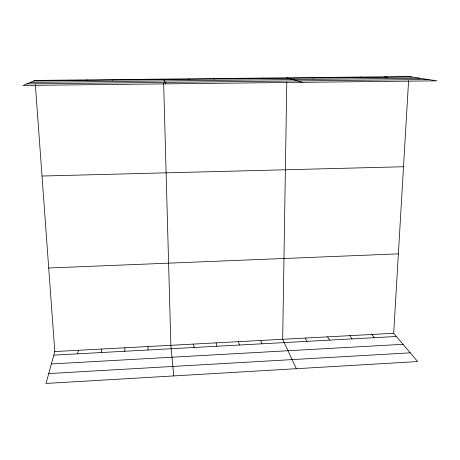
<?xml version="1.0" encoding="UTF-8"?>
<svg xmlns="http://www.w3.org/2000/svg" width="460" height="460" viewBox="0 0 460 460"><rect width="100%" height="100%" fill="white"/><g stroke="black" fill="none" stroke-linecap="round" stroke-linejoin="round"><path stroke-width="0.69" d="M286.787 82.099L282.676 339.279L296.349 368.707M124.769 351.262L124.953 347.777M35.351 84.629L54.797 351.561L46.017 383.45L417.634 361.56L393.697 333.299L408.584 80.747M138.218 79.89L138.259 79.356M101.298 352.544L101.746 349.031M77.648 353.832L78.361 350.29M112.418 80.161L112.775 79.62M86.405 80.437L87.084 79.89M60.168 80.707L61.174 80.155M48.737 373.566L410.239 352.831M51.388 363.952L403.029 344.316M54.797 351.561L393.697 333.299M53.814 355.126L396.388 336.478M48.708 268.007L398.377 253.868M42.009 176.03L403.512 166.744M33.706 80.983L411.97 77.027M30.394 82.369L419.75 78.212M26.76 83.887L428.243 79.505M384.83 76.797L387.705 77.28M360.64 77.05L363.233 77.539M336.248 77.303L338.566 77.797M311.656 77.556L313.685 78.056M286.856 77.815L302.513 82.34M262.591 78.068L264.046 78.574M238.13 78.321L239.298 78.832M213.469 78.574L214.337 79.097M188.606 78.832L189.175 79.356M371.818 334.478L374.285 337.68M349.784 335.668L352.021 338.893M327.583 336.864L329.59 340.112M305.216 338.065L306.987 341.343M163.536 79.097L165.945 83.864M260.642 340.469L261.941 343.798M238.441 341.665L239.505 345.017M216.079 342.867L216.901 346.248M193.551 344.086L194.126 347.49M173.742 375.929L170.855 345.305L163.651 83.335M147.993 346.535L148.062 349.997M35.046 80.425L23 85.462L437 80.839L408.831 76.55L35.046 80.425"/></g></svg>
